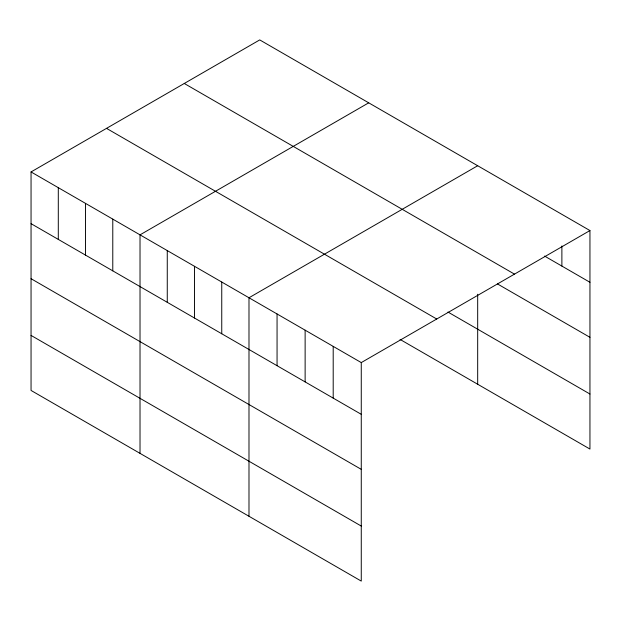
<?xml version="1.0" encoding="UTF-8"?>
<svg xmlns="http://www.w3.org/2000/svg" width="621" height="621" viewBox="0 0 621 621"><rect width="100%" height="100%" fill="white"/><g stroke="black" fill="none" stroke-linecap="round" stroke-linejoin="round"><path stroke-width="0.93" d="M31.05 171.939L361.267 362.586L361.267 581.093L31.05 390.446L31.05 171.939L259.733 39.907L589.95 230.554L589.95 449.061L400.079 339.439M368.711 102.822L140.02 234.854L140.02 453.361M477.681 165.737L248.99 297.762L248.99 516.276M361.267 362.586L589.95 230.554M544.547 256.069L589.95 282.283M184.274 83.478L514.483 274.125M497.491 283.937L589.95 337.319M447.958 312.045L589.95 394.024M106.517 128.368L436.726 319.015M31.05 223.669L361.267 414.316M31.05 278.705L361.267 469.352M31.05 335.41L361.267 526.057M561.881 245.963L561.881 266.075M477.681 294.238L477.681 384.244M333.198 346.378L333.198 398.108M305.128 330.178L305.128 381.899M277.059 313.97L277.059 365.699M221.751 282.035L221.751 333.764M194.505 266.308L194.505 318.037M167.266 250.581L167.266 302.311M112.781 219.12L112.781 270.849M85.535 203.393L85.535 255.122M58.296 187.666L58.296 239.395"/></g></svg>
